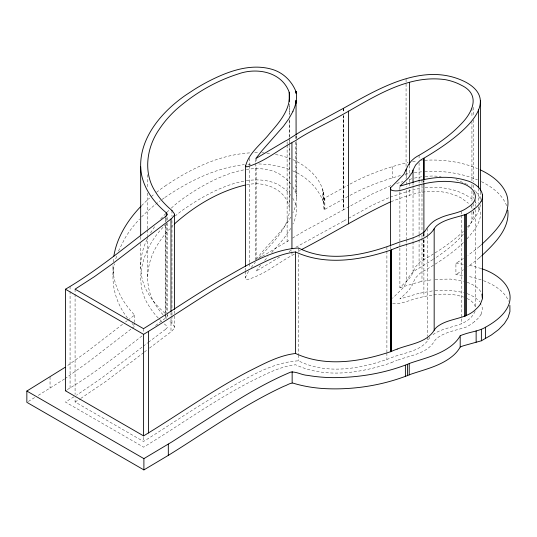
<?xml version="1.0" encoding="UTF-8"?>
<svg xmlns="http://www.w3.org/2000/svg" width="537" height="537" viewBox="0 0 537 537"><rect width="100%" height="100%" fill="white"/><g stroke="black" fill="none" stroke-linecap="round" stroke-linejoin="round"><path stroke-width="0.4" stroke-dasharray="2.69 2.01" d="M167.531 223.231L167.537 312.547M167.531 220.063L167.531 216.888M259.25 257.773C271.38 243.389 288.409 229.588 289.577 209.423L289.577 145.547M296.484 198.086L296.484 141.493M324.113 200.308C325.006 181.6 308.5 166.571 292.625 159.543M347.976 196.448L324.113 209.712L323.341 201.65L323.341 190.367M165.074 313.266A142.292 82.154 0 0 1 148.944 294.672C137.989 277.938 138.439 255.686 147.682 238.294M127.558 318.072C115.677 302.942 109.991 282.737 114.529 263.808M163.033 314.756A135.364 78.154 0 0 1 155.462 304.64C142.808 285.536 146.688 259.774 159.502 241.737A194.763 112.441 0 0 1 169.625 228.923M473.594 211.746C474.184 218.21 470.774 224.036 467.224 229.165M113.166 261.996L113.522 258.344M480.434 204.772C479.031 213.659 472.641 220.908 467.042 227.56M423.659 239.851L423.659 259.827A28.609 16.519 0 0 0 419.746 262.264L415.054 267.372L411.845 274.756L409.523 278.28L399.884 287.631L399.884 186.104M433.017 259.532L419.082 268.117A35.267 20.359 0 0 0 414.222 271.165L411.382 273.702L408.529 277.354L403.737 287.261L392.527 298.283M115.764 258.807L116.663 255.988M118.476 251.074L125.101 237.985A226.332 130.672 0 0 1 139.586 219.036M475.124 311.198C467.593 328.154 446.173 324.831 433.023 334.632M481.058 314.212L482.468 309.654L481.763 304.868M290.792 217.109C281.462 233.071 266.842 244.926 256.021 259.767M290.792 228.386L283.596 238.871L271.561 252.799M429.835 337.35C421.948 352.091 403.133 352.285 389.439 358.515C360.884 368.838 326.771 375.001 298.485 360.817C269.037 362.556 243.677 380.525 218.438 394.111C192.978 409.12 168.611 425.875 143.52 441.488L75.079 401.971L75.079 397.796M150.555 232.998L154.757 226.5M248.544 271.292L245.604 277.018L245.597 278.904L246.752 279.69C264.264 275.139 278.488 262.257 294.477 254.108M256.129 259.606L256.156 165.537M251.222 267.426L255.35 262.278M260.626 265.117L255.827 271.339L279.757 257.001M160.724 218.921L166.356 212.8M264.674 260.411L268.03 256.686M463.27 234.333C454.852 244.147 444.441 252.007 433.695 259.089M467.042 238.844C474.043 230.648 484.73 218.606 478.675 206.987M166.356 224.077C144.648 244.073 131.317 279.307 148.937 305.956A142.292 82.154 0 0 0 161.637 321.441M166.9 212.276L169.068 210.195M463.411 231.319C451.718 242.603 437.944 251.43 423.995 259.639L423.995 239.67M463.411 242.596C451.718 253.88 437.944 262.714 423.995 270.923M171.276 208.128L175.331 204.577A187.299 108.138 0 0 1 185.292 196.951L194.186 191.098A226.547 130.793 0 0 1 207.101 183.6C218.646 177.505 230.836 172.31 243.731 169.893M479.266 246.564L481.3 244.832M479.266 257.841L481.3 256.115M474.406 321.744L471.708 323.737A70.891 40.926 0 0 1 466.445 326.959C456.658 330.389 445.596 331.638 437.105 338.109A22.782 13.15 0 0 0 434.547 340.968C426.982 354.058 409.966 355.246 397.165 360.367M143.674 352.621L106.668 380.834L80.355 398.696M144.312 352.118L147.521 349.627M122.53 324.321L88.249 350.782L66.259 366.523M141.969 335.961C117.751 354.829 93.613 373.974 67.172 389.708M141.969 347.244L101.258 378.343L76.569 395.192M143.265 346.244L147.782 342.747M149.454 348.13L171.719 331.275L174.297 328.154A8.827 5.095 0 0 0 174.377 326.597L171.961 323.287A135.364 78.154 0 0 1 168.571 320.341M125.524 322.012L127.323 320.629M127.927 320.166L134.626 315.065C121.953 301.888 112.542 284.321 113.018 265.647L113.018 276.931M148.434 342.25L165.557 329.349M130.961 329.127L88.249 362.066L65.078 378.598M132.176 328.201L134.626 326.348L134.626 323.12M155.616 325.489L165.557 318.065L165.611 314.695M165.665 329.275L167.531 327.322L166.275 325.556A142.292 82.154 0 0 1 163.906 323.522M165.007 186.097C190.494 168.779 219.546 154.589 250.772 152.823M165.007 197.381C188.749 181.258 215.418 167.913 244.261 164.644M262.318 256.337L285.107 242.67A33.193 19.164 0 0 1 287.114 241.684L290.423 239.415M289.101 251.605L293.135 248.94M64.487 378.994L37.483 395.87M292.457 238.099L304.392 230.991L343.418 209.86L343.418 115.824M458.947 261.452L455.913 263.399L455.913 274.682A71.293 41.161 0 0 1 464.035 275.669M458.947 272.729L455.913 274.682M73.972 396.803L65.433 402.045L143.601 447.167C179.123 425.7 212.847 401.226 249.759 382.062C264.345 374.88 279.18 366.596 295.598 364.771C325.711 378.746 361.045 373.027 391.366 362.71M75.079 401.971L79.698 399.105M298.404 251.524L300.431 250.269M295.894 247.221L343.418 221.143M28.3 401.448L35.066 397.34M261.029 257.095L261.673 256.713M259.74 257.854L260.385 257.471M258.438 258.606L259.089 258.23M350.708 205.819L372.201 193.971L390.896 185.594M349.312 206.597L343.74 209.672L343.74 115.63M348.62 218.27L372.201 205.255L389.473 197.428M343.74 220.955L347.224 219.042M324.113 209.712L324.113 198.428L347.976 185.171M349.983 184.104C368.214 174.21 387.915 167.161 408.08 162.456M349.983 195.381C365.872 186.608 383.022 180.492 400.434 175.539M391.023 201.684C408.388 195.126 426.962 188.299 445.75 192.548A42.604 24.595 0 0 1 461.028 197.878L468.452 203.281M390.184 197.153L411.866 190.051L422.518 187.89M409.328 179.546L411.866 178.774M396.736 183.493L402.898 181.6M419.075 282.079A18.063 10.425 0 0 1 421.975 281.549L432.265 279.656M414.483 178.083L422.518 176.613M405.307 174.324L410.322 173.303M392.681 303.606C401.448 304.345 409.684 300.082 418.028 297.995C432.809 294.256 448.804 292.054 463.559 297.068M243.731 181.17C230.843 183.594 218.646 188.776 207.107 194.891A226.547 130.793 0 0 0 194.193 202.389L185.299 208.235A187.299 108.138 0 0 0 175.337 215.861M412.591 161.637L417.175 160.979M246.322 169.45C255.377 168.061 264.848 168.256 273.555 171.337A33.871 19.554 0 0 1 278.864 173.666L285.597 178.351L290.786 183.963M246.322 180.727C255.377 179.338 264.848 179.539 273.555 182.62A33.871 19.554 0 0 1 278.864 184.95L285.597 189.628L290.786 195.24M246.503 184.909C264.231 180.345 287.369 189.534 289.577 209.423M414.302 172.652L422.263 171.739M432.265 290.933L421.981 292.846A18.063 10.425 0 0 0 419.075 293.356M435.158 279.321L450.496 279.072L463.606 281.207M435.158 290.604L450.496 290.349L463.606 292.49M425.17 176.317L433.238 175.982L441.112 176.438M425.17 187.601C441.77 186.299 459.92 189.131 473.07 200.006M421.424 160.529L422.263 160.456M247.933 164.295L251.766 164.06M424.794 160.274C442.656 159.207 460.874 161.697 477.44 168.584M424.794 171.558C442.656 170.491 460.874 172.981 477.44 179.868M254.76 152.683L257.753 152.669M258.807 163.966C269.708 164.208 280.643 166.067 290.806 170.068M261.955 152.797L264.05 152.924M266.862 153.166L270.487 153.589M275.468 154.408L283.006 156.166L290.806 158.791M481.172 268.554L473.809 266.372A71.293 41.161 0 0 0 468.009 265.077M481.172 279.837L473.809 277.649A71.293 41.161 0 0 0 468.009 276.36M455.92 179.533L466.405 184.043M467.203 282.321C472.721 284.295 478.487 287.282 481.347 292.658M467.203 293.598L474.695 297.122L479.95 301.747M483.508 280.683C493.671 284.623 504.277 290.765 508.707 301.25M292.625 170.826C306.392 176.566 317.857 187.702 323.341 201.65M481.461 181.687C492.154 186.916 502.813 194.797 506.868 206.456M467.083 298.518C470.909 300.257 474.641 303.197 475.54 307.513L475.54 209.745M467.022 184.399L467.626 184.762M471.03 187.057L471.56 187.467M474.46 190.031L474.896 190.474M474.46 201.308L477.178 204.51M131.981 323.428L134.626 326.348M475.312 190.924L475.715 191.373M167.114 315.058L167.45 316.3L165.665 317.991L165.665 314.662M476.104 191.83L478.675 195.703L480.172 199.838M292.772 186.856L296.095 193.427L296.041 139.862M292.772 198.14L296.095 204.711M471.056 206.423L472.104 208.457M473.117 211.256L473.594 213.417M167.537 313.38L167.537 315.89M480.481 191.957L480.481 200.281M478.588 188.42L478.588 203.402M478.588 206.732L478.588 210.893M475.54 199.717L475.54 206.403M473.594 107.286L473.594 115.643M473.594 119.825L473.594 181.66M473.594 185.003L473.594 188.346M473.594 192.521L473.594 198.375M473.594 203.389L473.594 208.403M471.936 108.286L471.936 117.482M471.936 121.657L471.936 180.989M471.936 184.332L471.936 187.675M471.936 191.018L471.936 201.046M471.936 204.389L471.936 208.564M471.936 211.907L471.936 221.096M461.672 211.263L461.672 214.605M461.672 215.444L461.672 324.073M427.526 228.52L427.526 235.206M427.526 236.038L427.526 336.316M427.526 337.149L427.526 340.492M423.995 180.58L423.995 182.244M423.995 233.843L423.995 236.34M423.894 233.199L423.894 236.542M423.894 239.885L423.894 296.713M423.834 180.674L423.834 182.338M423.834 233.937L423.834 236.434M423.834 239.764L423.834 259.733M423.659 180.768L423.659 182.432M423.659 233.192L423.659 236.522M421.981 180.029L421.981 231.628M421.981 234.958L421.981 237.455M421.981 238.287L421.981 281.563M419.082 155.307L419.082 159.482M419.082 162.825L419.082 179.539M419.082 180.378L419.082 183.721M419.082 184.553L419.082 233.857M419.082 234.689L419.082 238.871M419.082 239.703L419.082 268.117M413.027 183.399L413.027 185.064M413.027 185.896L413.027 236.663M413.027 237.495L413.027 240.824M413.027 241.657L413.027 271.615M409.463 165.396L409.463 175.424M409.463 179.6L409.463 182.11M409.463 182.942L409.463 186.285M409.463 189.628L409.463 195.481M406.207 171.088L406.207 177.774M406.207 181.956L406.207 186.97M406.207 190.313L406.207 238.777M406.207 239.616L406.207 242.959M406.207 243.791L406.207 282.234M406.066 79.174L406.066 167.39M406.066 173.216L406.066 179.043M392.668 166.712L392.668 177.995M390.56 246.288L390.56 249.108M386.895 246.852L386.895 250.195M386.895 251.034L386.895 352.144M386.895 352.977L386.895 359.662M343.74 108.145L343.74 112.307M343.573 108.232L343.573 112.394M343.573 115.724L343.573 209.766M343.418 108.333L343.418 112.495M324.858 198.025L324.858 209.309M323.596 191.897L323.596 203.181M322.683 188.876L322.683 200.16M298.485 248.007L298.485 251.35M298.485 254.692L298.485 354.131M298.485 354.97L298.485 360.817M296.484 135.666L296.484 140.66M296.041 135.7L296.095 139.338M295.907 136.237L295.907 138.734M295.907 142.063L295.907 192.823M291.933 251.692L291.933 255.874M289.577 104.077L289.577 114.858M289.577 119.832L289.577 137.257M289.577 140.573L289.577 144.721M289.215 106.487L289.215 116.516M289.215 120.697L289.215 137.405M289.215 138.244L289.215 143.258M289.215 144.091L289.215 205.094M287.12 141.822L287.12 144.319M287.12 145.151L287.12 241.69M256.156 158.046L256.156 162.208M255.807 159.388L255.807 162.718M255.807 163.55L255.807 260.089M249.752 158.214L249.752 164.899M249.752 165.738L249.752 262.667M249.752 263.506L249.752 267.681M245.449 268.151L245.449 270.641M245.449 271.474L245.449 278.106M174.418 311.044L174.418 313.534M174.418 316.024L174.418 327.637M171.961 210.477L171.961 216.324M171.961 220.506L171.961 309.084M171.961 312.427L171.961 314.93M171.961 315.769L171.961 323.287M170.988 312.594L170.988 315.098M170.988 318.441L170.988 331.812M166.275 217.74L166.275 221.902M166.275 222.734L166.275 312.608M165.665 221.452L165.665 216.458L165.557 221.526M165.665 313.83L165.665 224.781L165.611 313.87M147.547 174.659L147.547 188.031M147.547 193.045L147.547 228.977M147.547 229.809L147.547 235.662M147.547 236.495L147.547 278.28M143.52 328.678L143.52 332.853M143.52 437.306L143.52 441.488M140.667 236.777L140.667 240.106M140.667 243.436L140.667 268.399M134.626 315.065L134.626 322.314M75.079 289.161L75.079 293.336M75.079 294.175L75.079 394.453M70.072 286.416L70.072 290.577M70.072 291.41L70.072 387.942M50.042 376.954L50.042 388.238M455.913 263.405A71.293 41.161 0 0 1 464.035 264.385M479.319 257.861A274.588 158.529 0 0 1 467.888 266.62M463.438 269.722A274.588 158.529 0 0 1 458.907 272.715M479.319 246.584A274.588 158.529 0 0 1 467.888 255.343M463.438 258.438A274.588 158.529 0 0 1 458.907 261.432M141.567 216.961A226.332 130.672 0 0 1 160.18 200.804M162.067 199.422A226.332 130.672 0 0 1 164.973 197.368M141.567 205.678A226.332 130.672 0 0 1 149.548 198.106M151.233 196.643A226.332 130.672 0 0 1 154.71 193.75M156.502 192.327A226.332 130.672 0 0 1 164.973 186.084M296.31 193.421A96.6 55.767 0 0 1 292.887 212.766M399.884 287.631A65.313 37.711 0 0 0 401.636 287.167L417.893 282.348A34.878 20.137 0 0 1 419.068 282.073M419.068 293.35A34.878 20.137 0 0 0 417.893 293.625L401.636 298.451A65.313 37.711 0 0 1 399.884 298.914L408.409 290.859L412.208 285.281A37.12 21.433 0 0 0 413.027 282.898L415.578 277.864L419.746 273.548A28.609 16.519 0 0 1 423.653 271.104M166.463 318.334A135.364 78.154 0 0 1 165.45 317.32M171.86 226.58A194.763 112.441 0 0 1 173.008 225.426M296.283 204.704A95.875 55.351 0 0 1 292.887 224.05M481.125 314.219A45.061 26.018 0 0 1 474.339 321.717M391.332 362.683A47.249 27.28 0 0 1 397.179 360.387"/><path stroke-width="0.81" d="M140.667 235.944L140.667 166.873C139.976 141.238 156.462 118.784 175.331 103.05A187.299 108.138 0 0 1 185.292 95.418L194.186 89.572A226.547 130.793 0 0 1 207.101 82.074C227.144 71.622 250.933 62.413 273.555 69.81A33.871 19.554 0 0 1 278.864 72.139C286.758 76.341 292.853 83.631 296.095 91.901M480.474 303.942L482.414 298.854L481.931 294.061M113.857 256.162C115.475 245.684 119.637 235.736 125.101 226.708A226.332 130.672 0 0 1 141.063 206.195M171.947 210.477A135.364 78.154 0 0 1 155.462 191.83C142.808 172.726 146.688 146.963 159.502 128.927A194.763 112.441 0 0 1 175.982 109.756C193.917 93.841 215.129 81.302 238.012 74.025C256.652 67.179 281.697 71.663 289.215 92.283C291.49 108.501 279.683 121.933 269.802 133.29C261.66 143.775 248.745 152.817 245.597 166.094L246.752 166.879C264.466 162.167 278.972 149.252 295.115 140.855C308.728 131.787 323.65 124.987 337.961 117.133C371.074 99.137 406.12 73.838 445.75 79.731A42.604 24.595 0 0 1 461.028 85.068C481.347 94.512 472.573 112.763 460.471 124.665C448.556 137.177 433.869 146.574 419.082 155.307A35.267 20.359 0 0 0 414.222 158.348L411.382 160.892L408.529 164.544L403.737 174.451L390.56 187.796L390.56 245.456M419.068 180.539A34.878 20.137 0 0 0 417.893 180.815L401.636 185.641A65.313 37.711 0 0 1 399.884 186.104L408.409 178.049L412.208 172.471A37.12 21.433 0 0 0 413.027 170.081L415.578 165.054L419.746 160.738A28.609 16.519 0 0 1 423.653 158.294L423.659 179.935M293.021 111.26L288.852 118.764L283.596 126.061L262.224 150.414L255.807 158.556L285.107 141.137A33.193 19.164 0 0 1 287.114 140.157L300.814 131.484L343.418 108.333M423.995 179.747L423.995 158.113C444.193 146.252 509.042 105.702 465.774 82.168C424.405 60.963 379.384 88.303 343.74 108.145M474.406 208.933L471.708 210.927A70.891 40.926 0 0 1 466.445 214.142C456.665 217.599 445.596 218.814 437.105 225.298A22.782 13.15 0 0 0 434.547 228.151C426.969 241.241 409.986 242.442 397.165 247.557M480.494 303.942A44.363 25.615 0 0 1 476.225 308.889C465.74 319.857 448.697 317.656 437.105 326.825A22.782 13.15 0 0 0 434.547 329.684C426.962 342.767 409.999 343.982 397.165 349.09M481.058 201.395C486.535 191.414 475.225 182.721 466.512 180.553C452.134 176.002 436.534 176.626 421.981 180.029M481.796 244.395C494.913 231.977 512.996 214.605 506.686 194.649C502.276 182.795 491.187 174.955 480.145 169.786M481.796 255.672C494.181 243.872 509.989 228.91 507.801 210.168M165.557 216.532C132.35 240.985 101.11 268.292 65.433 289.235L65.433 390.761L143.601 435.89C178.848 414.577 212.33 390.318 248.913 371.228C263.768 363.878 278.864 355.373 295.598 353.487C325.711 367.469 361.045 361.743 391.366 351.426A47.249 27.28 0 0 1 397.179 349.104M171.961 210.477L174.377 213.78A8.827 5.095 0 0 1 174.297 215.344L171.719 218.465L112.649 263.633L94.418 276.662L75.079 289.161L143.52 328.678C168.611 313.064 192.978 296.31 218.438 281.301C243.677 267.715 269.037 249.745 298.485 248.007C329.859 263.519 366.993 254.692 398.058 242.623C407.221 239.455 417.383 237.649 424.962 231.192C428.445 225.755 432.795 220.694 439.105 218.411C448.113 213.726 459.014 213.827 467.271 207.759C484.656 197.166 470.889 183.265 456.128 182.285C441.568 179.908 426.68 182.399 412.745 186.795C405.885 188.353 398.494 192.575 391.439 190.212L390.708 189.232L390.56 187.796M165.665 216.458L167.531 214.511L166.275 212.746A142.292 82.154 0 0 1 148.944 193.139C144.104 185.231 140.936 176.196 140.667 166.873M65.078 367.321L26.85 391.05L26.85 402.327L143.896 469.902L168.316 455.369C206.409 431.808 242.932 405.247 283.711 386.345C287.463 385.338 291.195 381.532 295.162 383.754C304.513 386.452 314.185 387.949 323.892 388.573C352.836 390.131 382.284 385.553 409.234 374.88A15.774 9.109 0 0 1 411.027 374.155C425.297 369.322 440.615 365.919 452.516 356.112A58.654 33.865 0 0 0 460.196 347.043A26.044 15.036 0 0 1 463.934 345.627L481.374 340.794L491.368 335.001L498.672 329.523L504.411 323.549L508.036 317.75L509.928 311.621L509.868 305.372M65.433 390.761L66.017 390.412M390.365 201.959C359.978 216.082 331.537 234.051 301.781 249.437M143.601 435.89L143.601 334.356C179.11 312.87 212.853 288.423 249.759 269.252C264.345 262.069 279.18 253.786 295.598 251.96C325.711 265.936 361.045 260.217 391.366 249.893A47.249 27.28 0 0 1 397.179 247.57M143.896 469.902L143.896 458.625L172.048 441.823L197.052 425.727C227.386 406.442 257.451 386.043 290.732 372.101C296.243 371.356 302.022 375.215 307.788 375.39C316.098 376.86 324.543 377.538 332.98 377.632C358.931 377.659 385.116 373.262 409.234 363.596A15.774 9.109 0 0 1 411.027 362.871C425.297 358.038 440.615 354.642 452.516 344.828A58.654 33.865 0 0 0 460.196 335.759L460.196 347.036M460.182 335.753A26.044 15.036 0 0 1 463.934 334.343C471.399 331.651 479.648 331.094 486.401 326.731C490.737 324.281 494.913 321.515 498.672 318.246C503.337 314.152 507.532 309.137 509.318 303.096C514.09 285.859 496.074 273.246 481.763 268.762M244.979 185.131C219.25 191.232 195.77 205.275 175.982 222.566A194.763 112.441 0 0 0 174.176 224.271M65.433 289.235L143.601 334.356M26.85 391.05L143.896 458.625M482.401 194.441L482.501 297.894M485.542 327.214L485.542 338.491M481.374 329.51L481.374 340.794M480.481 100.412L480.481 191.125M478.588 109.36L478.588 187.588M476.138 330.906L476.138 342.183M466.452 214.149L466.452 315.675M465.613 214.605L465.613 316.139M464.565 214.887L464.565 316.414M434.171 228.789L434.171 330.315M423.894 183.896L423.894 233.199M423.834 158.207L423.834 179.841M413.027 170.081L413.027 182.567M409.463 82.664L409.463 164.557M409.234 363.596L409.234 374.88M407.402 364.489L407.402 375.772M406.207 169.417L406.207 171.088M405.381 365.227L405.381 376.511M391.366 249.893L391.366 351.426M390.996 250.074L390.996 351.607M390.594 250.222L390.594 351.755M348.466 111.052L348.466 223.862M296.041 91.592L296.095 93.566M296.041 100.748L296.095 134.344M295.907 91.297L295.907 92.961M295.907 100.453L295.907 103.782M295.598 251.96L295.598 353.487M292.148 371.557L292.148 382.841M291.933 143.064L291.933 248.356M289.215 92.283L289.215 101.473M245.449 165.295L245.449 266.493M174.418 214.827L174.418 309.386M170.988 219.002L170.988 311.755M168.316 444.092L168.316 455.369M166.275 212.746L166.275 216.075M148.481 331.45L148.481 432.983M481.125 201.409A45.061 26.018 0 0 1 474.339 208.906M419.075 180.546A18.063 10.425 0 0 1 421.975 180.023M296.283 91.894A95.875 55.351 0 0 1 292.887 111.233"/></g></svg>
